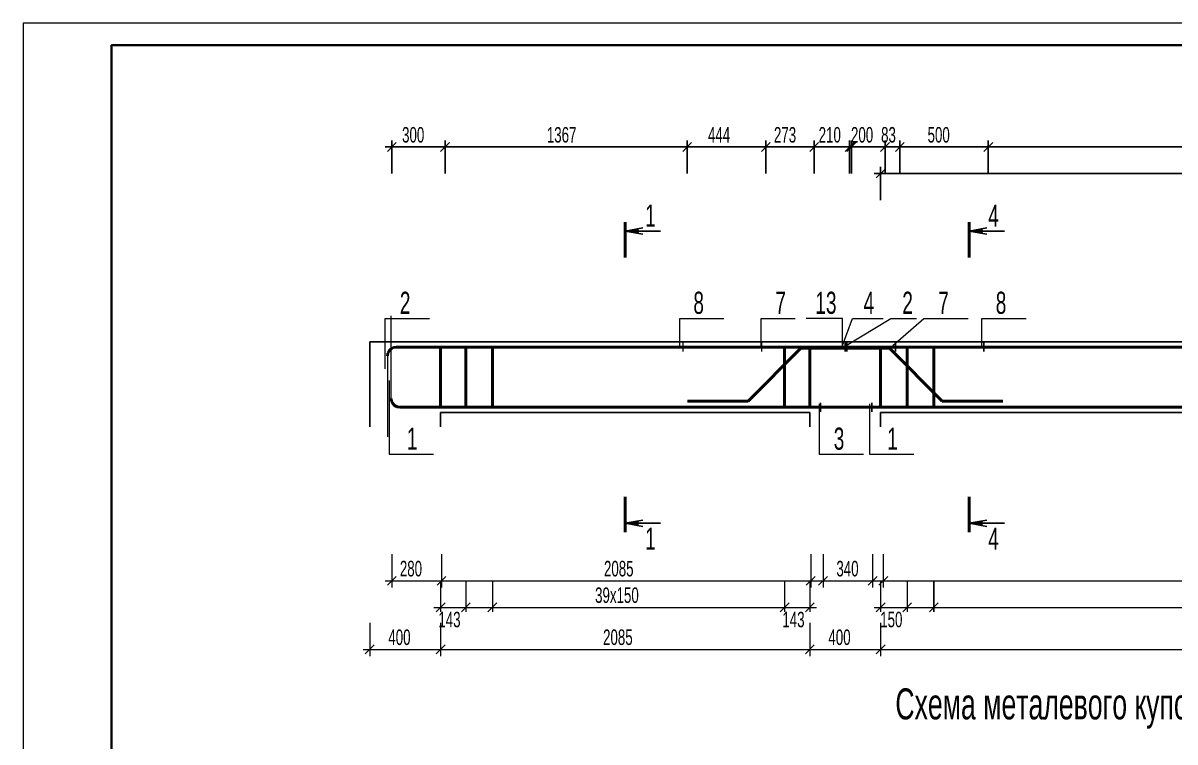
# Model space of a CAD drawing. Extents: x -483223 to 550073, y -164053 to -64662.
# Drawn here: x -216968 to -190949, y -89263 to -73022 of the extents above; entities that cross this region are included whole.
import ezdxf

# ---------------------------------------------------------------- set-up
doc = ezdxf.new("R2010")
doc.units = 0
doc.header["$MEASUREMENT"] = 0
for name, color, linetype in [('ARM', 3, 'CONTINUOUS'), ('BALKI', 62, 'CONTINUOUS'), ('OPAL', 4, 'CONTINUOUS'), ('OTM', 9, 'CONTINUOUS'), ('RAZM', 6, 'CONTINUOUS'), ('ТЕКСТ', 252, 'CONTINUOUS')]:
    doc.layers.add(name, color=color, linetype=linetype)
for name, color, linetype, lineweight in [('АРМАТУРА', 11, 'CONTINUOUS', 50), ('ОСН. ТОНКА', 250, 'CONTINUOUS', 15), ('РАМКА', 250, 'CONTINUOUS', 40), ('РОЗМІР', 250, 'CONTINUOUS', 15)]:
    doc.layers.add(name, color=color, linetype=linetype, lineweight=lineweight)
doc.styles.add('РОЗМІР', font='ARIALN.TTF', dxfattribs={"width": 0.75})

msp = doc.modelspace()

# ---------------------------------------------------------------- linework, layer by layer
at = {"layer": 'ARM', "color": 0}
for p, q in [((-200290.0961, -80342.1409), (-197596.5246, -80342.1409)), ((-199196.5246, -80342.1409), (-198358.193, -80342.1409)), ((-199196.5246, -80342.1409), (-197264.6292, -80342.1409)), ((-199196.5246, -80342.1409), (-195264.6292, -80342.1409)), ((-198396.5292, -80242.1409), (-198396.5292, -80442.1409)), ((-198396.5292, -80242.1409), (-198396.5292, -80442.1409)), ((-198396.5292, -80342.1409), (-197596.5246, -80342.1409)), ((-198358.193, -80242.1409), (-198358.193, -80442.1409)), ((-198358.193, -80242.1409), (-198358.193, -80442.1409)), ((-197264.6292, -80242.1409), (-197264.6292, -80442.1409)), ((-195264.6292, -80242.1409), (-195264.6292, -80442.1409)), ((-198956.5283, -81602.1385), (-198956.5283, -81802.1385)), ((-198956.5283, -81602.1385), (-198956.5283, -81802.1385)), ((-197798.1924, -81602.1385), (-197798.1924, -81802.1385)), ((-197798.1924, -81602.1385), (-197798.1924, -81802.1385)), ((-199196.5246, -81702.1385), (-197798.1924, -81702.1385)), ((-198956.5283, -81702.1385), (-197596.5246, -81702.1385))]:
    msp.add_line(p, q, dxfattribs=at)
at = {"layer": 'BALKI', "color": 0}
for p, q in [((-209136.5286, -81822.1397), (-209136.5286, -80222.1397)), ((-209136.5286, -80222.1397), (-197596.5246, -80222.1397)), ((-199196.5246, -80222.1397), (-173396.5262, -80222.1397)), ((-207536.5286, -81822.1397), (-199196.5246, -81822.1397)), ((-207536.5286, -81822.1397), (-207536.5286, -82142.1409)), ((-199196.5246, -81822.1397), (-199196.5246, -82142.1409)), ((-199196.5246, -81822.1397), (-199196.5246, -82142.1409)), ((-196596.5246, -81822.1397), (-197596.5246, -81822.1397)), ((-197596.5246, -81822.1397), (-197596.5246, -82142.1409)), ((-197596.5246, -81822.1397), (-175396.5262, -81822.1397)), ((-197596.5246, -81822.1397), (-197596.5246, -82142.1409))]:
    msp.add_line(p, q, dxfattribs=at)
at = {"layer": 'OPAL', "color": 0}
for p, q in [((-209136.5286, -81822.1397), (-209136.5286, -82142.1409)), ((-200196.5246, -81822.1397), (-199196.5246, -81822.1397))]:
    msp.add_line(p, q, dxfattribs=at)
at = {"layer": 'OTM', "color": 0}
for p, q in [((-208636.5286, -75672.1397), (-208636.5286, -76422.1397)), ((-207436.5286, -75672.1397), (-207436.5286, -76422.1397)), ((-207436.5286, -75672.1397), (-207436.5286, -76422.1397)), ((-201967.3163, -75672.1397), (-201967.3163, -76422.1397)), ((-201967.3163, -75672.1397), (-201967.3163, -76422.1397)), ((-200190.0961, -75672.1397), (-200190.0961, -76422.1397)), ((-200190.0961, -75672.1397), (-200190.0961, -76422.1397)), ((-199096.5246, -75672.1397), (-199096.5246, -76422.1397)), ((-199096.5246, -75672.1397), (-199096.5246, -76422.1397)), ((-198296.5246, -75672.1397), (-198296.5246, -76422.1397)), ((-198258.193, -75672.1397), (-198258.193, -76422.1397)), ((-197496.5201, -75672.1397), (-197496.5201, -76422.1397)), ((-197496.5201, -75672.1397), (-197496.5201, -76422.1397)), ((-197164.6246, -75672.1397), (-197164.6246, -76422.1397)), ((-197164.6246, -75672.1397), (-197164.6246, -76422.1397)), ((-195164.6246, -75672.1397), (-195164.6246, -76422.1397)), ((-195164.6246, -75672.1397), (-195164.6246, -76422.1397)), ((-208786.5286, -75822.1397), (-207286.5286, -75822.1397)), ((-208736.5286, -75922.1397), (-208536.5286, -75722.1397)), ((-207586.5286, -75822.1397), (-201817.3163, -75822.1397)), ((-207536.5286, -75922.1397), (-207336.5286, -75722.1397)), ((-207536.5286, -75922.1397), (-207336.5286, -75722.1397)), ((-202117.3163, -75822.1397), (-200040.0961, -75822.1397)), ((-202067.3163, -75922.1397), (-201867.3163, -75722.1397)), ((-202067.3163, -75922.1397), (-201867.3163, -75722.1397)), ((-200340.0961, -75822.1397), (-198946.5246, -75822.1397)), ((-200290.0961, -75922.1397), (-200090.0961, -75722.1397)), ((-200290.0961, -75922.1397), (-200090.0961, -75722.1397)), ((-199246.5246, -75822.1397), (-198108.193, -75822.1397)), ((-199196.5246, -75922.1397), (-198996.5246, -75722.1397)), ((-199196.5246, -75922.1397), (-198996.5246, -75722.1397)), ((-198446.5246, -75822.1397), (-197346.5201, -75822.1397)), ((-198396.5246, -75922.1397), (-198196.5246, -75722.1397)), ((-198358.193, -75922.1397), (-198158.193, -75722.1397)), ((-197646.5201, -75822.1397), (-197014.6246, -75822.1397)), ((-197596.5201, -75922.1397), (-197396.5201, -75722.1397)), ((-197596.5201, -75922.1397), (-197396.5201, -75722.1397)), ((-197314.6246, -75822.1397), (-195014.6246, -75822.1397)), ((-197264.6246, -75922.1397), (-197064.6246, -75722.1397)), ((-197264.6246, -75922.1397), (-197064.6246, -75722.1397)), ((-195314.6246, -75822.1397), (-177678.4231, -75822.1397)), ((-195264.6246, -75922.1397), (-195064.6246, -75722.1397)), ((-195264.6246, -75922.1397), (-195064.6246, -75722.1397)), ((-197746.5246, -76422.1397), (-180178.4262, -76422.1397)), ((-197696.5246, -76522.1397), (-197496.5246, -76322.1397)), ((-197596.5246, -76272.1397), (-197596.5246, -77022.1397)), ((-196396.5246, -85622.1397), (-196396.5246, -86322.1397))]:
    msp.add_line(p, q, dxfattribs=at)
at = {"layer": 'RAZM', "color": 0, "lineweight": 50}
for p, q in [((-203366.4267, -78322.1397), (-203366.4267, -77522.1397)), ((-195596.4255, -78322.1397), (-195596.4255, -77522.1397)), ((-203366.4267, -83722.1397), (-203366.4267, -84522.1397)), ((-195596.4255, -83722.1397), (-195596.4255, -84522.1397))]:
    msp.add_line(p, q, dxfattribs=at)
at = {"layer": 'RAZM', "color": 0}
for p, q in [((-202966.4267, -77651.638), (-203366.4267, -77722.1397)), ((-203066.4267, -77695.9373), (-203366.4267, -77722.1397)), ((-202566.4267, -77722.1397), (-203366.4267, -77722.1397)), ((-202966.4267, -77792.6414), (-203366.4267, -77722.1397)), ((-203066.4267, -77748.3421), (-203366.4267, -77722.1397)), ((-195196.4255, -77651.638), (-195596.4255, -77722.1397)), ((-195296.4255, -77695.9373), (-195596.4255, -77722.1397)), ((-194796.4255, -77722.1397), (-195596.4255, -77722.1397)), ((-195196.4255, -77792.6414), (-195596.4255, -77722.1397)), ((-195296.4255, -77748.3421), (-195596.4255, -77722.1397)), ((-202966.4267, -84251.641), (-203366.4267, -84322.1397)), ((-203066.4267, -84295.9404), (-203366.4267, -84322.1397)), ((-195196.4255, -84251.641), (-195596.4255, -84322.1397)), ((-195296.4255, -84295.9404), (-195596.4255, -84322.1397)), ((-202566.4267, -84322.1397), (-203366.4267, -84322.1397)), ((-202966.4267, -84392.6384), (-203366.4267, -84322.1397)), ((-203066.4267, -84348.339), (-203366.4267, -84322.1397)), ((-194796.4255, -84322.1397), (-195596.4255, -84322.1397)), ((-195196.4255, -84392.6384), (-195596.4255, -84322.1397)), ((-195296.4255, -84348.339), (-195596.4255, -84322.1397))]:
    msp.add_line(p, q, dxfattribs=at)
at = {"layer": 'АРМАТУРА', "color": 0}
for p, q in [((-208654.0342, -80380.3001), (-208698.276, -80424.5079)), ((-208598.3015, -80351.9188), (-208654.0342, -80380.3001)), ((-208536.5286, -80342.1409), (-208598.3015, -80351.9188)), ((-208536.5286, -80342.1409), (-208536.5286, -80342.1409)), ((-208536.5286, -80342.1409), (-198358.193, -80342.1409)), ((-207536.5286, -80362.1421), (-207536.5286, -81682.1403)), ((-206966.5285, -80362.1421), (-206966.5285, -81682.1403)), ((-206366.5289, -80362.1421), (-206366.5289, -81682.1403)), ((-202067.3163, -80342.1409), (-197596.5246, -80342.1409)), ((-200588.5244, -81562.1391), (-199396.5246, -80370.1377)), ((-199766.5289, -80362.1421), (-199766.5289, -81682.1403)), ((-199396.5246, -80370.1377), (-197396.5246, -80370.1377)), ((-199196.5292, -80362.1421), (-199196.5292, -81682.1403)), ((-198396.5292, -80342.1409), (-174396.5231, -80342.1409)), ((-197596.5246, -80354.1404), (-197596.5246, -81690.139)), ((-197396.5246, -80370.1377), (-196204.5248, -81562.1391)), ((-196996.5246, -80354.1404), (-196996.5246, -81690.139)), ((-196396.5246, -80354.1404), (-196396.5246, -81690.139)), ((-208726.7004, -80480.2147), (-208736.5286, -80542.1409)), ((-208698.276, -80424.5079), (-208726.7004, -80480.2147)), ((-208646.7005, -81564.0647), (-208656.5287, -81502.1385)), ((-208618.276, -81619.7746), (-208646.7005, -81564.0647)), ((-208574.0343, -81663.9793), (-208618.276, -81619.7746)), ((-208518.3016, -81692.3606), (-208574.0343, -81663.9824)), ((-208456.5287, -81702.1385), (-208518.3016, -81692.3606)), ((-201957.8924, -81562.1391), (-200588.5244, -81562.1391)), ((-196204.5248, -81562.1391), (-194835.1568, -81562.1391)), ((-208456.5287, -81702.1385), (-208456.5287, -81702.1385)), ((-208456.5287, -81702.1385), (-197798.1924, -81702.1385)), ((-198956.5283, -81702.1385), (-173836.5255, -81702.1385))]:
    msp.add_line(p, q, dxfattribs=at)
at = {"layer": 'ОСН. ТОНКА', "color": 0, "ltscale": 40}
msp.add_lwpolyline([(-216968.0326, -73022.1397), (-216968.0326, -132422.1397), (-132868.0326, -132422.1397), (-132868.0326, -73022.1397), (-216968.0326, -73022.1397)], dxfattribs=at)
at = {"layer": 'РАМКА', "color": 0, "ltscale": 40}
msp.add_lwpolyline([(-133368.0326, -131922.1397), (-133368.0326, -131922.1397), (-133368.0326, -73522.1397), (-214968.0326, -73522.1397), (-214968.0326, -131922.1397), (-133368.0326, -131922.1397)], dxfattribs=at)
at = {"layer": 'РОЗМІР', "color": 0}
for p, q in [((-208786.5034, -80834.6824), (-208786.5034, -79697.1031)), ((-208786.5034, -79697.1031), (-207786.5034, -79697.1031)), ((-208656.5287, -81502.1385), (-208656.5287, -79636.3853)), ((-202136.0235, -80309.6458), (-202136.0235, -79697.1031)), ((-202136.0235, -79697.1031), (-201136.0235, -79697.1031)), ((-200298.3908, -80309.6458), (-200298.3908, -79697.1031)), ((-200298.3908, -79697.1031), (-199530.738, -79697.1031)), ((-198460.758, -79697.1031), (-199278.0211, -79697.1031)), ((-198460.758, -80309.6458), (-198460.758, -79697.1031)), ((-198460.758, -80309.6458), (-198229.8292, -79697.1031)), ((-198373.2519, -80309.6458), (-197367.0914, -79697.1031)), ((-198229.8292, -79697.1031), (-197539.0215, -79697.1031)), ((-197367.0914, -79697.1031), (-196790.054, -79697.1031)), ((-197323.1756, -80309.6458), (-196623.1253, -79697.1031)), ((-196623.1253, -79697.1031), (-195623.1253, -79697.1031)), ((-195310.5307, -80309.6458), (-195310.5307, -79697.1031)), ((-195310.5307, -79697.1031), (-194310.5307, -79697.1031)), ((-202067.3163, -80242.1409), (-202067.3163, -80442.1409)), ((-200290.0961, -80242.1409), (-200290.0961, -80442.1409)), ((-208736.5286, -80542.1409), (-208736.5286, -82373.2841)), ((-208698.9969, -81097.2007), (-208698.9969, -82759.8228)), ((-198985.7962, -81622.2404), (-198985.7962, -82759.8228)), ((-197848.2138, -81622.2404), (-197848.2138, -82759.8228)), ((-208698.9969, -82759.8228), (-207698.9969, -82759.8228)), ((-198985.7962, -82759.8228), (-197985.7962, -82759.8228)), ((-197848.2138, -82759.8228), (-196848.2138, -82759.8228)), ((-208636.5286, -85022.1397), (-208636.5286, -85772.1397)), ((-207516.5285, -85022.1397), (-207516.5285, -85772.1397)), ((-207516.5285, -85022.1397), (-207516.5285, -85772.1397)), ((-199176.5249, -85022.1397), (-199176.5249, -85772.1397)), ((-199176.5249, -85022.1397), (-199176.5249, -85772.1397)), ((-198896.5246, -85022.1397), (-198896.5246, -85772.1397)), ((-197778.1927, -85022.1397), (-197778.1927, -85772.1397)), ((-197536.5194, -85022.1397), (-197536.5194, -85772.1397)), ((-197536.5194, -85022.1397), (-197536.5194, -85772.1397)), ((-208736.5286, -85722.1397), (-208536.5286, -85522.1397)), ((-207616.5285, -85722.1397), (-207416.5285, -85522.1397)), ((-207616.5285, -85722.1397), (-207416.5285, -85522.1397)), ((-199276.5249, -85722.1397), (-199076.5249, -85522.1397)), ((-199276.5249, -85722.1397), (-199076.5249, -85522.1397)), ((-198996.5246, -85722.1397), (-198796.5246, -85522.1397)), ((-197878.1927, -85722.1397), (-197678.1927, -85522.1397)), ((-197636.5194, -85722.1397), (-197436.5194, -85522.1397)), ((-197636.5194, -85722.1397), (-197436.5194, -85522.1397)), ((-208786.5286, -85622.1397), (-207366.5285, -85622.1397)), ((-207666.5285, -85622.1397), (-199026.5249, -85622.1397)), ((-207536.5286, -85622.1397), (-207536.5286, -86322.1397)), ((-206966.5285, -85622.1397), (-206966.5285, -86322.1397)), ((-206366.5289, -85622.1397), (-206366.5289, -86322.1397)), ((-199766.5289, -85622.1397), (-199766.5289, -86322.1397)), ((-199326.5249, -85622.1397), (-197628.1927, -85622.1397)), ((-199196.5292, -85622.1397), (-199196.5292, -86322.1397)), ((-199046.5246, -85622.1397), (-197386.5194, -85622.1397)), ((-197686.5194, -85622.1397), (-175186.5194, -85622.1397)), ((-197596.5246, -85622.1397), (-197596.5246, -86322.1397)), ((-196996.5246, -85622.1397), (-196996.5246, -86322.1397)), ((-207636.5286, -86322.1397), (-207436.5286, -86122.1397)), ((-207066.5285, -86322.1397), (-206866.5285, -86122.1397)), ((-206466.5289, -86322.1397), (-206266.5289, -86122.1397)), ((-199866.5289, -86322.1397), (-199666.5289, -86122.1397)), ((-199296.5292, -86322.1397), (-199096.5292, -86122.1397)), ((-197696.5246, -86322.1397), (-197496.5246, -86122.1397)), ((-197096.5246, -86322.1397), (-196896.5246, -86122.1397)), ((-196496.5246, -86322.1397), (-196296.5246, -86122.1397)), ((-207686.5286, -86222.1397), (-199046.5246, -86222.1397)), ((-207686.5286, -86222.1397), (-199046.5246, -86222.1397)), ((-207686.5286, -86222.1397), (-199046.5246, -86222.1397)), ((-207686.5286, -86222.1397), (-199046.5246, -86222.1397)), ((-207536.5286, -86222.1397), (-206966.5285, -86222.1397)), ((-206966.5285, -86222.1397), (-199766.5289, -86222.1397)), ((-199766.5289, -86222.1397), (-199196.5292, -86222.1397)), ((-197746.5246, -86222.1397), (-175246.5262, -86222.1397)), ((-197746.5246, -86222.1397), (-175246.5262, -86222.1397)), ((-197746.5246, -86222.1397), (-175246.5262, -86222.1397)), ((-197596.5246, -86222.1397), (-196996.5246, -86222.1397)), ((-196996.5246, -86222.1397), (-175996.5262, -86222.1397)), ((-209136.5286, -86572.1397), (-209136.5286, -87322.1397)), ((-207536.5286, -86572.1397), (-207536.5286, -87322.1397)), ((-207536.5286, -86572.1397), (-207536.5286, -87322.1397)), ((-199196.5246, -86572.1397), (-199196.5246, -87322.1397)), ((-199196.5246, -86572.1397), (-199196.5246, -87322.1397)), ((-197596.5246, -86572.1397), (-197596.5246, -87322.1397)), ((-197596.5246, -86572.1397), (-197596.5246, -87322.1397)), ((-209236.5286, -87272.1397), (-209036.5286, -87072.1397)), ((-207636.5286, -87272.1397), (-207436.5286, -87072.1397)), ((-207636.5286, -87272.1397), (-207436.5286, -87072.1397)), ((-199296.5246, -87272.1397), (-199096.5246, -87072.1397)), ((-199296.5246, -87272.1397), (-199096.5246, -87072.1397)), ((-197696.5246, -87272.1397), (-197496.5246, -87072.1397)), ((-197696.5246, -87272.1397), (-197496.5246, -87072.1397)), ((-209286.5286, -87172.1397), (-207386.5286, -87172.1397)), ((-207686.5286, -87172.1397), (-199046.5246, -87172.1397)), ((-199346.5246, -87172.1397), (-197446.5246, -87172.1397)), ((-197746.5246, -87172.1397), (-175246.5262, -87172.1397))]:
    msp.add_line(p, q, dxfattribs=at)

# ---------------------------------------------------------------- texts
at = {"layer": 'OTM', "color": 0, "style": 'РОЗМІР', "width": 0.75}
for s, p in [('300', (-208406.5286, -75722.1397)), ('1367', (-205136.5286, -75722.1397)), ('444', (-201496.5286, -75722.1397)), ('273', (-200006.5286, -75722.1397)), ('210', (-198996.5286, -75722.1397)), ('200', (-198266.5286, -75722.1397)), ('83', (-197586.5286, -75722.1397)), ('500', (-196536.5286, -75722.1397))]:
    msp.add_text(s, height=350, dxfattribs=at).set_placement(p)
at = {"layer": 'RAZM', "color": 0, "style": 'РОЗМІР', "width": 0.75}
for s, p in [('1', (-202916.5286, -77622.1397)), ('4', (-195166.5286, -77622.1397)), ('1', (-202916.5286, -84922.1397)), ('4', (-195166.5286, -84922.1397))]:
    msp.add_text(s, height=500, dxfattribs=at).set_placement(p)
at = {"layer": 'РОЗМІР', "color": 0, "style": 'РОЗМІР', "width": 0.75}
for s, height, p in [('2', 500, (-208456.5286, -79592.1397)), ('8', 500, (-201826.5286, -79592.1397)), ('7', 500, (-199976.5286, -79592.1397)), ('13', 500, (-199071.2537, -79592.1397)), ('4', 500, (-197981.7081, -79592.1397)), ('2', 500, (-197107.0177, -79592.1397)), ('7', 500, (-196296.5286, -79592.1397)), ('8', 500, (-194996.5286, -79592.1397)), ('1', 500, (-208296.5286, -82662.1397)), ('3', 500, (-198656.5286, -82662.1397)), ('1', 500, (-197446.5286, -82662.1397)), ('280', 350, (-208456.5286, -85522.1397)), ('2085', 350, (-203846.5286, -85522.1397)), ('340', 350, (-198596.5286, -85522.1397)), ('39x150', 350, (-204046.5286, -86122.1397)), ('143', 350, (-207586.5286, -86672.1397)), ('143', 350, (-199816.5286, -86672.1397)), ('150', 350, (-197606.5286, -86672.1397)), ('400', 350, (-208716.5286, -87072.1397)), ('2085', 350, (-203866.5286, -87072.1397)), ('400', 350, (-198776.5286, -87072.1397))]:
    msp.add_text(s, height=height, dxfattribs=at).set_placement(p)
at = {"layer": 'ТЕКСТ', "color": 0, "ltscale": 30, "insert": (-193608.6398, -88964.0019), "char_height": 700, "width": 22648.048324, "attachment_point": 8, "style": 'РОЗМІР'}
msp.add_mtext('\\pt10500;Схема металевого купола', dxfattribs=at)

doc.saveas('drawing.dxf')
